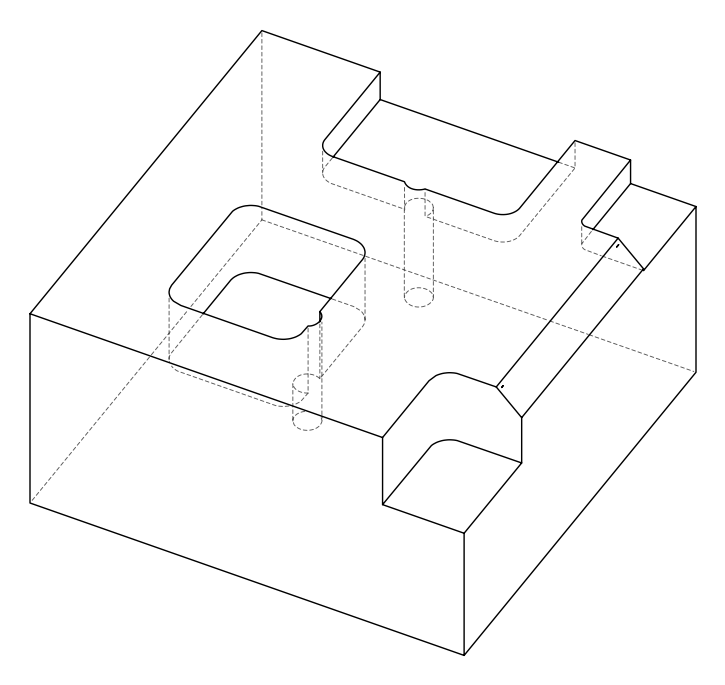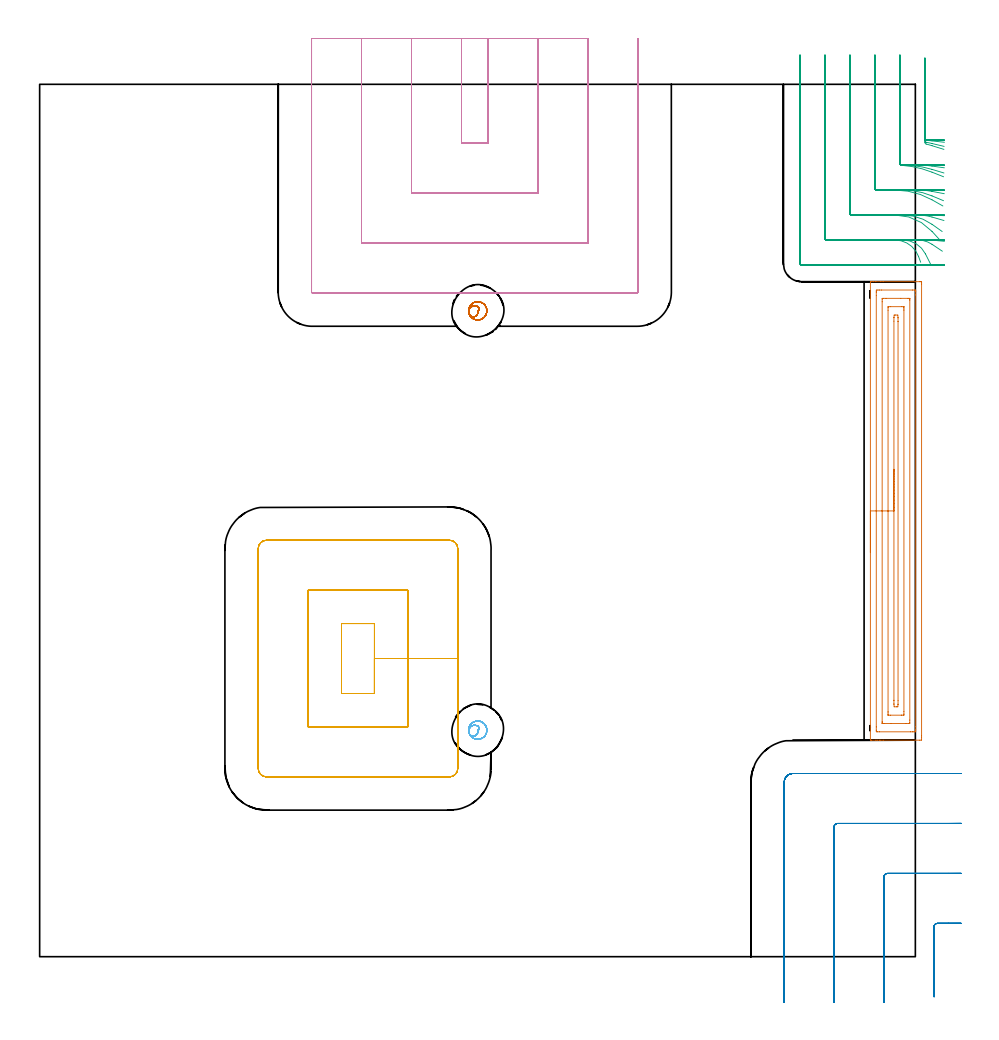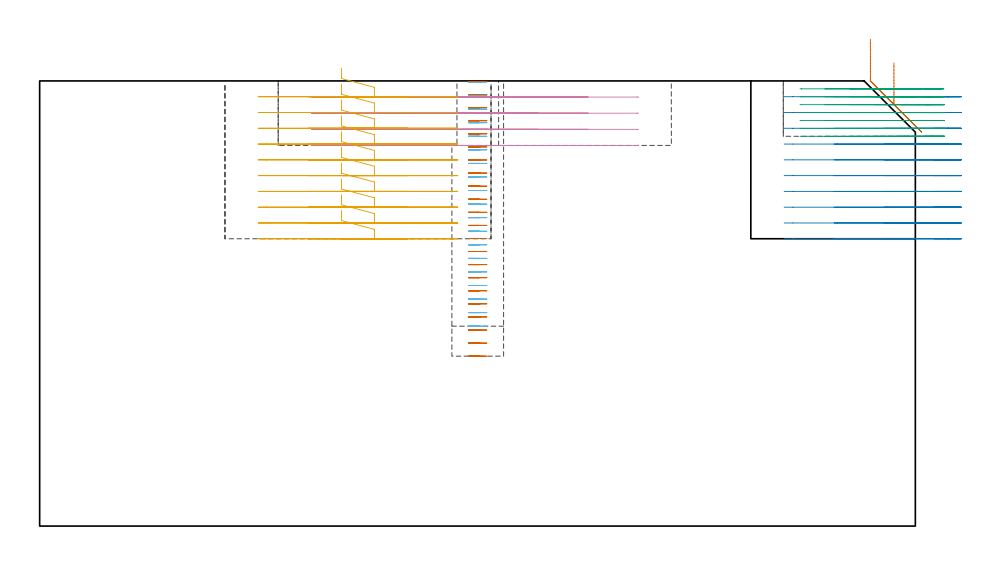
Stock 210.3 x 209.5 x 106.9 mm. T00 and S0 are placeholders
(PLAN: 7 operations, 4 tool changes, 34.6 min)
(1 AREA_MILL | FG_CHAMFER_SURFACE | UGT0205_001 | 4.61 min | 9332 mm3)
(2 MILL_CORNER_NOTCH_RECTANGULAR | CORNER_NOTCH_RECTANGULAR | NXT0201_012 | Follow Part, ap 4, ae 75% | 5.76 min | 76521 mm3)
(3 MILL_CORNER_NOTCH_RECTANGULAR_1 | CORNER_NOTCH_RECTANGULAR_1 | NXT0201_009 | Follow Part, ap 2, ae 75% | 5.39 min | 19426 mm3)
(4 MILL_OPEN_POCKET | POCKET_OPEN | NXT0201_012 | Follow Part, ap 4, ae 75% | 6.36 min | 84574 mm3)
(5 MILL_RECTANGULAR_POCKET | POCKET_RECTANGULAR_STRAIGHT | NXT0201_012 | Follow Part, ap 4, ae 75% | 8.88 min | 173075 mm3)
(6 MILL_BLIND_HOLE_FROM_SOLID_MATERIAL | STEP1POCKET | NXT0201_009 | Spiral | 1.69 min | 3384 mm3)
(7 MILL_BLIND_HOLE_FROM_SOLID_MATERIAL_1 | STEP1POCKET_1 | NXT0201_009 | Spiral | 1.96 min | 6377 mm3)
(TOOL UGT0205_001 | Chamfer Mill 20 x 3 x 45 deg. | D20 FL50 Z2)
(TOOL NXT0201_012 | ENDMILL 16mm [2P460-1600-NA 1630] | D16 FL38 Z6)
(TOOL NXT0201_009 | ENDMILL 8mm [2P460-0800-NA 1630] | D8 FL26 Z6)
(OP 1 AREA_MILL)
G17 G21 G94 G90
T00 M6
G54
G17 G0 G90 X199.5 Y97.05 S1061 M3
G43 Z116.9 H0
G94 G1 Y97.088 Z116.028 F250.
Y97.202 Z115.163
Y97.391 Z114.312
Y97.653 Z113.48
Y97.987 Z112.674
Y98.39 Z111.9
Y98.858 Z111.164
Y99.39 Z110.472
Y99.979 Z109.829
Y100.622 Z109.239
Y101.314 Z108.708
Y102.05 Z108.24
Y102.824 Z107.837
Y103.63 Z107.503
Y104.462 Z107.241
Y105.313 Z107.052
Y106.178 Z106.938
Y107.05 Z106.9
Y161.94
X199.506 Y162.09 Z106.893
X199.809 Y162.1 Z106.59
X200.179 Z106.22
X200.81 Z105.584
X202.006 Z104.391
X202.57 Z103.824
X211.37 Z95.028
X211.655 Y162.097 Z94.743
X211.792 Y162.09 Z94.605
X211.799 Y161.951 Z94.599
X211.8 Y161.494 Z94.6
Y53.062
X211.799 Y52.606 Z94.601
X211.795 Y52.175 Z94.603
X211.792 Y52.01 Z94.606
X211.37 Y52. Z95.028
X202.57 Z103.824
X202.006 Z104.391
X201.69 Z104.706
X201.126 Z105.27
X200.81 Z105.584
X199.808 Z106.591
X199.506 Y52.01 Z106.893
X199.5 Y52.16 Z106.9
Y107.05
X200.914 Z105.486
Y158.816
X200.915 Y159.602 Z105.485
X200.917 Y159.709 Z105.483
X200.926 Y160.09 Z105.474
X201.307 Y160.098 Z105.093
X201.69 Y160.099 Z104.71
X202.184 Y160.1 Z104.216
X209.61 Y160.099 Z96.79
X210.107 Y160.097 Z96.293
X210.298 Y160.09 Z96.102
X210.379 Y160.063 Z96.021
X210.384 Y159.816 Z96.016
X210.385 Y159.709 Z96.015
X210.386 Y158.921 Z96.014
Y55.284
X210.385 Y54.498 Z96.015
X210.383 Y54.391 Z96.017
X210.375 Y54.01 Z96.025
X209.993 Y54.002 Z96.407
X209.61 Y54.001 Z96.79
X209.116 Y54. Z97.284
X201.69 Y54.001 Z104.71
X201.193 Y54.003 Z105.207
X201.002 Y54.01 Z105.398
X200.921 Y54.037 Z105.479
X200.916 Y54.284 Z105.484
X200.915 Y54.391 Z105.485
X200.914 Y55.178 Z105.486
Y107.05
X202.328 Z104.072
X202.329 Y157.276 Z104.071
X202.334 Y157.924 Z104.066
X202.335 Y158.045 Z104.065
X202.344 Y158.091 Z104.056
X202.4 Y158.096 Z104.
X202.57 Y158.098 Z103.83
X203.276 Y158.1 Z103.124
X206.796 Z99.604
X208.556 Z97.844
X208.73 Y158.098 Z97.67
X208.904 Y158.094 Z97.496
X208.952 Y158.09 Z97.448
X208.965 Y158.084 Z97.435
X208.967 Y158.069 Z97.433
X208.97 Y158.005 Z97.43
X208.971 Y157.924 Z97.429
X208.972 Y157.678 Z97.428
X208.971 Y56.824 Z97.429
X208.966 Y56.176 Z97.434
X208.965 Y56.055 Z97.435
X208.956 Y56.009 Z97.444
X208.9 Y56.004 Z97.5
X208.73 Y56.002 Z97.67
X208.024 Y56. Z98.376
X204.504 Z101.896
X202.744 Z103.656
X202.57 Y56.002 Z103.83
X202.397 Y56.006 Z104.003
X202.348 Y56.01 Z104.052
X202.335 Y56.016 Z104.065
X202.333 Y56.03 Z104.067
X202.33 Y56.095 Z104.07
X202.329 Y56.176 Z104.071
Y56.422
X202.328 Y107.05 Z104.072
X203.743 Z102.657
Y155.246
X203.747 Y155.838 Z102.653
X203.75 Y156.039 Z102.65
X203.757 Y156.09 Z102.643
X203.804 Y156.093 Z102.596
X203.909 Y156.096 Z102.491
X204.33 Y156.1 Z102.07
X204.368 Z102.032
X207.008 Z99.392
X207.394 Y156.098 Z99.006
X207.491 Y156.095 Z98.909
X207.538 Y156.09 Z98.862
X207.551 Y156.086 Z98.849
X207.552 Y156.071 Z98.848
X207.555 Y155.975 Z98.845
X207.557 Y155.543 Z98.843
Y155.246
Y58.854
X207.554 Y58.262 Z98.846
X207.55 Y58.061 Z98.85
X207.543 Y58.01 Z98.857
X207.496 Y58.007 Z98.904
X207.391 Y58.004 Z99.009
X206.97 Y58. Z99.43
X206.932 Z99.468
X204.292 Z102.108
X203.906 Y58.002 Z102.494
X203.809 Y58.005 Z102.591
X203.762 Y58.01 Z102.638
X203.749 Y58.014 Z102.651
X203.748 Y58.029 Z102.652
X203.745 Y58.125 Z102.655
X203.743 Y58.557 Z102.657
Y58.854
Y107.05
X205.157 Z101.243
Y152.622
X205.16 Y153.461 Z101.24
X205.162 Y153.51 Z101.238
X205.21 Y154.09 Z101.19
X205.465 Y154.095 Z100.935
X206.09 Y154.09 Z100.31
X206.138 Y153.461 Z100.262
X206.141 Y153.41 Z100.259
X206.143 Y152.568 Z100.257
Y152.514
Y61.478
X206.14 Y60.639 Z100.26
X206.138 Y60.59 Z100.262
X206.09 Y60.01 Z100.31
X205.835 Y60.005 Z100.565
X205.21 Y60.01 Z101.19
X205.162 Y60.639 Z101.238
X205.16 Y60.69 Z101.24
X205.157 Y61.532 Z101.243
Y61.585
Y107.05
Y107.922 Z101.281
Y108.786 Z101.395
Y109.638 Z101.584
Y110.47 Z101.846
Y111.276 Z102.18
Y112.05 Z102.583
Y112.786 Z103.052
Y113.478 Z103.583
Y114.121 Z104.172
Y114.71 Z104.815
Y115.241 Z105.507
Y115.71 Z106.243
Y116.113 Z107.017
Y116.447 Z107.823
Y116.709 Z108.655
Y116.898 Z109.507
Y117.012 Z110.372
Y117.05 Z111.243
G0 Z116.9
M5
M2
(OP 2 MILL_CORNER_NOTCH_RECTANGULAR)
G17 G21 G94 G90
T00 M6
G54
G17 G0 G90 X221.3 Y8.019 S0 M3
G43 Z116.9 H1
Z103.11
G94 G1 X218.3 Y8.001 F250.
X218.075 Y8. F500.
X215.596
G3 X214.8 Y7.204 R0.8
G1 Y-6.614
Y-9.614 F250.
G0 Z116.9
X221.3 Y20.029
Z103.11
G1 X218.3 Y20.001
G2 X218.075 Y20. R24. F500.
G1 X203.597
G3 X202.8 Y19.203 R0.8
G1 Y-8.
Y-11. F250.
G0 Z116.9
X221.299 Y32.058
Z103.11
G1 X218.3 Y32.002
G2 X218.075 Y32. R12. F500.
G1 X191.597
G3 X190.8 Y31.203 R0.8
G1 Y-8.
Y-11. F250.
G0 Z116.9
X221.075 Y44.
Z103.11
G1 X218.075
X180.9 F500.
G3 X178.8 Y41.9 R2.1
G1 Y-8.
Y-11. F250.
G0 Z116.9
X221.3 Y8.
Z99.32
G1 X218.3
X215.596 F500.
G3 X214.8 Y7.204 R0.8
G1 Y-6.614
Y-9.614 F250.
G0 Z116.9
X221.3 Y20.
Z99.32
G1 X218.3
X203.597 F500.
G3 X202.8 Y19.203 R0.8
G1 Y-8.
Y-11. F250.
G0 Z116.9
X221.3 Y32.
Z99.32
G1 X218.3
X191.597 F500.
G3 X190.8 Y31.203 R0.8
G1 Y-8.
Y-11. F250.
G0 Z116.9
X221.3 Y44.
Z99.32
G1 X218.3
X180.9 F500.
G3 X178.8 Y41.9 R2.1
G1 Y-8.
Y-11. F250.
G0 Z116.9
X221.3 Y8.
Z95.53
G1 X218.3
X215.596 F500.
G3 X214.8 Y7.204 R0.8
G1 Y-6.614
Y-9.614 F250.
G0 Z116.9
X221.3 Y20.
Z95.53
G1 X218.3
X203.597 F500.
G3 X202.8 Y19.203 R0.8
G1 Y-8.
Y-11. F250.
G0 Z116.9
X221.3 Y32.
Z95.53
G1 X218.3
X191.597 F500.
G3 X190.8 Y31.203 R0.8
G1 Y-8.
Y-11. F250.
G0 Z116.9
X221.3 Y44.
Z95.53
G1 X218.3
X180.9 F500.
G3 X178.8 Y41.9 R2.1
G1 Y-8.
Y-11. F250.
G0 Z116.9
X221.3 Y8.
Z91.74
G1 X218.3
X215.596 F500.
G3 X214.8 Y7.204 R0.8
G1 Y-6.614
Y-9.614 F250.
G0 Z116.9
X221.3 Y20.
Z91.74
G1 X218.3
X203.597 F500.
G3 X202.8 Y19.203 R0.8
G1 Y-8.
Y-11. F250.
G0 Z116.9
X221.3 Y32.
Z91.74
G1 X218.3
X191.597 F500.
G3 X190.8 Y31.203 R0.8
G1 Y-8.
Y-11. F250.
G0 Z116.9
X221.3 Y44.
Z91.74
G1 X218.3
X180.9 F500.
G3 X178.8 Y41.9 R2.1
G1 Y-8.
Y-11. F250.
G0 Z116.9
X221.3 Y8.
Z87.95
G1 X218.3
X215.596 F500.
G3 X214.8 Y7.204 R0.8
G1 Y-6.614
Y-9.614 F250.
G0 Z116.9
X221.3 Y20.
Z87.95
G1 X218.3
X203.597 F500.
G3 X202.8 Y19.203 R0.8
G1 Y-8.
Y-11. F250.
G0 Z116.9
X221.3 Y32.
Z87.95
G1 X218.3
X191.597 F500.
G3 X190.8 Y31.203 R0.8
G1 Y-8.
Y-11. F250.
G0 Z116.9
X221.3 Y44.
Z87.95
G1 X218.3
X180.9 F500.
G3 X178.8 Y41.9 R2.1
G1 Y-8.
Y-11. F250.
G0 Z116.9
X221.3 Y8.
Z84.16
G1 X218.3
X215.596 F500.
G3 X214.8 Y7.204 R0.8
G1 Y-6.614
Y-9.614 F250.
G0 Z116.9
X221.3 Y20.
Z84.16
G1 X218.3
X203.597 F500.
G3 X202.8 Y19.203 R0.8
G1 Y-8.
Y-11. F250.
G0 Z116.9
X221.3 Y32.
Z84.16
G1 X218.3
X191.597 F500.
G3 X190.8 Y31.203 R0.8
G1 Y-8.
Y-11. F250.
G0 Z116.9
X221.3 Y44.
Z84.16
G1 X218.3
X180.9 F500.
G3 X178.8 Y41.9 R2.1
G1 Y-8.
Y-11. F250.
G0 Z116.9
X221.3 Y8.
Z80.37
G1 X218.3
X215.596 F500.
G3 X214.8 Y7.204 R0.8
G1 Y-6.614
Y-9.614 F250.
G0 Z116.9
X221.3 Y20.
Z80.37
G1 X218.3
X203.597 F500.
G3 X202.8 Y19.203 R0.8
G1 Y-8.
Y-11. F250.
G0 Z116.9
X221.3 Y32.
Z80.37
G1 X218.3
X191.597 F500.
G3 X190.8 Y31.203 R0.8
G1 Y-8.
Y-11. F250.
G0 Z116.9
X221.3 Y44.
Z80.37
G1 X218.3
X180.9 F500.
G3 X178.8 Y41.9 R2.1
G1 Y-8.
Y-11. F250.
G0 Z116.9
X221.3 Y8.
Z76.58
G1 X218.3
X215.596 F500.
G3 X214.8 Y7.204 R0.8
G1 Y-6.614
Y-9.614 F250.
G0 Z116.9
X221.3 Y20.
Z76.58
G1 X218.3
X203.597 F500.
G3 X202.8 Y19.203 R0.8
G1 Y-8.
Y-11. F250.
G0 Z116.9
X221.3 Y32.
Z76.58
G1 X218.3
X191.597 F500.
G3 X190.8 Y31.203 R0.8
G1 Y-8.
Y-11. F250.
G0 Z116.9
X221.3 Y44.
Z76.58
G1 X218.3
X180.9 F500.
G3 X178.8 Y41.9 R2.1
G1 Y-8.
Y-11. F250.
G0 Z116.9
X221.3 Y8.
Z72.79
G1 X218.3
X215.596 F500.
G3 X214.8 Y7.204 R0.8
G1 Y-6.614
Y-9.614 F250.
G0 Z116.9
X221.3 Y20.
Z72.79
G1 X218.3
X203.597 F500.
G3 X202.8 Y19.203 R0.8
G1 Y-8.
Y-11. F250.
G0 Z116.9
X221.3 Y32.
Z72.79
G1 X218.3
X191.597 F500.
G3 X190.8 Y31.203 R0.8
G1 Y-8.
Y-11. F250.
G0 Z116.9
X221.3 Y44.
Z72.79
G1 X218.3
X180.9 F500.
G3 X178.8 Y41.9 R2.1
G1 Y-8.
Y-11. F250.
G0 Z116.9
X221.3 Y8.
Z69.
G1 X218.3
X215.596 F500.
G3 X214.8 Y7.204 R0.8
G1 Y-6.614
Y-9.614 F250.
G0 Z116.9
X221.3 Y20.
Z69.
G1 X218.3
X203.597 F500.
G3 X202.8 Y19.203 R0.8
G1 Y-8.
Y-11. F250.
G0 Z116.9
X221.3 Y32.
Z69.
G1 X218.3
X191.597 F500.
G3 X190.8 Y31.203 R0.8
G1 Y-8.
Y-11. F250.
G0 Z116.9
X221.3 Y44.
Z69.
G1 X218.3
X180.9 F500.
G3 X178.8 Y41.9 R2.1
G1 Y-8.
Y-11. F250.
G0 Z116.9
M5
M2
(OP 3 MILL_CORNER_NOTCH_RECTANGULAR_1)
G17 G21 G94 G90
T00 M6
G54
G17 G0 G90 X212.6 Y215.773 S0 M3
G43 Z116.9 H1
Z105.
G94 G1 Y212.773 F250.
Y195.54 F500.
G3 X212.898 Y195.156 R0.4
G2 X214.3 Y194.759 R30.
G1 X217.166 Y193.872 F250.
G0 Z116.9
X206.6 Y216.5
Z105.
G1 Y213.5
Y190.447 F500.
G3 X206.972 Y190.05 R0.4
G2 X214.3 Y188.401 R24.
G1 X217.088 Y187.292 F250.
G0 Z116.9
X200.6 Y216.5
Z105.
G1 Y213.5
Y184.498 F500.
G3 X200.998 Y184.1 R0.4
G1 X205.431
G2 X214.3 Y181.763 R18.
G1 X216.911 Y180.285 F250.
G0 Z116.9
X194.6 Y216.5
Z105.
G1 Y213.5
Y178.498 F500.
G3 X194.998 Y178.1 R0.4
G1 X205.431
G2 X214.3 Y174.183 R12.
G1 X216.321 Y171.966 F250.
G0 Z116.9
X188.6 Y216.5
Z105.
G1 Y213.5
Y172.498 F500.
G3 X188.998 Y172.1 R0.4
G1 X205.431
G2 X211.061 Y168.173 R6.
G1 X211.58 Y166.765 F250.
G0 Z116.9
X182.6 Y216.5
Z105.
G1 Y213.5
Y166.5 F500.
G3 X183. Y166.1 R0.4
G1 X205.431
X208.431 F250.
G0 Z116.9
X212.6 Y215.773
Z103.1
G1 Y212.773
Y195.968 F500.
G3 X212.923 Y195.578 R0.4
G2 X214.3 Y195.284 R30.
G1 X217.218 Y194.59 F250.
G0 Z116.9
X206.6 Y216.5
Z103.1
G1 Y213.5
Y190.497 F500.
G3 X206.997 Y190.1 R0.4
G1 X207.352
G2 X214.3 Y189.072 R24.
G1 X217.172 Y188.204 F250.
G0 Z116.9
X200.6 Y216.5
Z103.1
G1 Y213.5
Y184.498 F500.
G3 X200.998 Y184.1 R0.4
G1 X207.352
G2 X214.3 Y182.705 R18.
G1 X217.068 Y181.547 F250.
G0 Z116.9
X194.6 Y216.5
Z103.1
G1 Y213.5
Y178.498 F500.
G3 X194.998 Y178.1 R0.4
G1 X207.352
G2 X214.3 Y175.884 R12.
G1 X216.746 Y174.147 F250.
G0 Z116.9
X188.6 Y216.5
Z103.1
G1 Y213.5
Y172.498 F500.
G3 X188.998 Y172.1 R0.4
G1 X207.352
G2 X212.714 Y168.792 R6.
G1 X214.06 Y166.111 F250.
G0 Z116.9
X182.6 Y216.5
Z103.1
G1 Y213.5
Y166.5 F500.
G3 X183. Y166.1 R0.4
G1 X207.352
X210.352 F250.
G0 Z116.9
X212.6 Y215.773
Z101.2
G1 Y212.773
Y196.429 F500.
G3 X212.97 Y196.032 R0.4
G2 X214.3 Y195.913 R30.
G1 X217.281 Y195.579 F250.
G0 Z116.9
X206.6 Y216.5
Z101.2
G1 Y213.5
Y190.497 F500.
G3 X206.997 Y190.1 R0.4
G1 X210.958
G2 X214.3 Y189.866 R24.
G1 X217.271 Y189.448 F250.
G0 Z116.9
X200.6 Y216.5
Z101.2
G1 Y213.5
Y184.498 F500.
G3 X200.998 Y184.1 R0.4
G1 X210.958
G2 X214.3 Y183.787 R18.
G1 X217.248 Y183.23 F250.
G0 Z116.9
X194.6 Y216.5
Z101.2
G1 Y213.5
Y178.498 F500.
G3 X194.998 Y178.1 R0.4
G1 X210.958
G2 X214.3 Y177.625 R12.
G1 X217.181 Y176.79 F250.
G0 Z116.9
X188.6 Y216.5
Z101.2
G1 Y213.5
Y172.498 F500.
G3 X188.998 Y172.1 R0.4
G1 X210.958
G2 X214.3 Y171.083 R6.
G1 X216.792 Y169.412 F250.
G0 Z116.9
X182.6 Y216.5
Z101.2
G1 Y213.5
Y166.5 F500.
G3 X183. Y166.1 R0.4
G1 X210.958
X213.958 F250.
G0 Z116.9
X212.6 Y215.773
Z99.3
G1 Y212.773
Y196.497 F500.
G3 X212.997 Y196.1 R0.4
G1 X213.756
G2 X214.3 Y196.095 R30.
G1 X217.3 Y196.041 F250.
G0 Z116.9
X206.6 Y216.5
Z99.3
G1 Y213.5
Y190.497 F500.
G3 X206.997 Y190.1 R0.4
G1 X213.756
G2 X214.3 Y190.094 R24.
G1 X217.299 Y190.026 F250.
G0 Z116.9
X200.6 Y216.5
Z99.3
G1 Y213.5
Y184.498 F500.
G3 X200.998 Y184.1 R0.4
G1 X213.756
G2 X214.3 Y184.092 R18.
G1 X217.299 Y184.001 F250.
G0 Z116.9
X194.6 Y216.5
Z99.3
G1 Y213.5
Y178.498 F500.
G3 X194.998 Y178.1 R0.4
G1 X213.756
G2 X214.3 Y178.088 R12.
G1 X217.297 Y177.952 F250.
G0 Z116.9
X188.6 Y216.5
Z99.3
G1 Y213.5
Y172.498 F500.
G3 X188.998 Y172.1 R0.4
G1 X213.756
G2 X214.3 Y172.075 R6.
G1 X217.288 Y171.803 F250.
G0 Z116.9
X182.6 Y216.5
Z99.3
G1 Y213.5
Y166.5 F500.
G3 X183. Y166.1 R0.4
G1 X213.756
X216.756 F250.
G0 Z116.9
X212.6 Y215.773
Z97.4
G1 Y212.773
Y196.497 F500.
G3 X212.997 Y196.1 R0.4
G1 X214.3
X217.3 F250.
G0 Z116.9
X206.6 Y216.5
Z97.4
G1 Y213.5
Y190.497 F500.
G3 X206.997 Y190.1 R0.4
G1 X214.3
X217.3 F250.
G0 Z116.9
X200.6 Y216.5
Z97.4
G1 Y213.5
Y184.498 F500.
G3 X200.998 Y184.1 R0.4
G1 X214.3
X217.3 F250.
G0 Z116.9
X194.6 Y216.5
Z97.4
G1 Y213.5
Y178.498 F500.
G3 X194.998 Y178.1 R0.4
G1 X214.3
X217.3 F250.
G0 Z116.9
X188.6 Y216.5
Z97.4
G1 Y213.5
Y172.498 F500.
G3 X188.998 Y172.1 R0.4
G1 X214.3
X217.3 F250.
G0 Z116.9
X182.6 Y216.5
Z97.4
G1 Y213.5
Y166.5 F500.
G3 X183. Y166.1 R0.4
G1 X214.3
X217.3 F250.
G0 Z116.9
X212.6 Y215.773
Z95.5
G1 Y212.773
Y196.497 F500.
G3 X212.997 Y196.1 R0.4
G1 X214.3
X217.3 F250.
G0 Z116.9
X206.6 Y216.5
Z95.5
G1 Y213.5
Y190.497 F500.
G3 X206.997 Y190.1 R0.4
G1 X214.3
X217.3 F250.
G0 Z116.9
X200.6 Y216.5
Z95.5
G1 Y213.5
Y184.498 F500.
G3 X200.998 Y184.1 R0.4
G1 X214.3
X217.3 F250.
G0 Z116.9
X194.6 Y216.5
Z95.5
G1 Y213.5
Y178.498 F500.
G3 X194.998 Y178.1 R0.4
G1 X214.3
X217.3 F250.
G0 Z116.9
X188.6 Y216.5
Z95.5
G1 Y213.5
Y172.498 F500.
G3 X188.998 Y172.1 R0.4
G1 X214.3
X217.3 F250.
G0 Z116.9
X182.6 Y216.5
Z95.5
G1 Y213.5
Y166.5 F500.
G3 X183. Y166.1 R0.4
G1 X214.3
X217.3 F250.
G0 Z116.9
X212.6 Y215.773
Z93.6
G1 Y212.773
Y196.497 F500.
G3 X212.997 Y196.1 R0.4
G1 X214.3
X217.3 F250.
G0 Z116.9
X206.6 Y216.5
Z93.6
G1 Y213.5
Y190.497 F500.
G3 X206.997 Y190.1 R0.4
G1 X214.3
X217.3 F250.
G0 Z116.9
X200.6 Y216.5
Z93.6
G1 Y213.5
Y184.498 F500.
G3 X200.998 Y184.1 R0.4
G1 X214.3
X217.3 F250.
G0 Z116.9
X194.6 Y216.5
Z93.6
G1 Y213.5
Y178.498 F500.
G3 X194.998 Y178.1 R0.4
G1 X214.3
X217.3 F250.
G0 Z116.9
X188.6 Y216.5
Z93.6
G1 Y213.5
Y172.498 F500.
G3 X188.998 Y172.1 R0.4
G1 X214.3
X217.3 F250.
G0 Z116.9
X182.6 Y216.5
Z93.6
G1 Y213.5
Y166.5 F500.
G3 X183. Y166.1 R0.4
G1 X214.3
X217.3 F250.
G0 Z116.9
M5
M2
(OP 4 MILL_OPEN_POCKET)
G17 G21 G94 G90
T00 M6
G54
G17 G0 G90 X101.3 Y220.5 S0 M3
G43 Z116.9 H1
Z103.025
G94 G1 Y217.5 F250.
Y195.4 F500.
X107.7
Y217.5
Y220.5 F250.
X89.3
Y217.5
Y183.4 F500.
X119.7
Y217.5
Y220.5 F250.
X77.3
Y217.5
Y171.4 F500.
X131.7
Y217.5
Y220.5 F250.
X65.3
Y217.5
Y159.6 F500.
G3 X65.5 Y159.4 R0.2
G1 X143.5
G3 X143.7 Y159.6 R0.2
G1 Y217.5
Y220.5 F250.
G0 X101.3 Z99.15
G1 Y217.5
Y195.4 F500.
X107.7
Y217.5
Y220.5 F250.
X89.3
Y217.5
Y183.4 F500.
X119.7
Y217.5
Y220.5 F250.
X77.3
Y217.5
Y171.4 F500.
X131.7
Y217.5
Y220.5 F250.
X65.3
Y217.5
Y159.6 F500.
G3 X65.5 Y159.4 R0.2
G1 X143.5
G3 X143.7 Y159.6 R0.2
G1 Y217.5
Y220.5 F250.
G0 X101.3 Z95.275
G1 Y217.5
Y195.4 F500.
X107.7
Y217.5
Y220.5 F250.
X89.3
Y217.5
Y183.4 F500.
X119.7
Y217.5
Y220.5 F250.
X77.3
Y217.5
Y171.4 F500.
X131.7
Y217.5
Y220.5 F250.
X65.3
Y217.5
Y159.6 F500.
G3 X65.5 Y159.4 R0.2
G1 X143.5
G3 X143.7 Y159.6 R0.2
G1 Y217.5
Y220.5 F250.
G0 X101.3 Z91.4
G1 Y217.5
Y195.4 F500.
X107.7
Y217.5
Y220.5 F250.
X89.3
Y217.5
Y183.4 F500.
X119.7
Y217.5
Y220.5 F250.
X77.3
Y217.5
Y171.4 F500.
X131.7
Y217.5
Y220.5 F250.
X65.3
Y217.5
Y159.6 F500.
G3 X65.5 Y159.4 R0.2
G1 X143.5
G3 X143.7 Y159.6 R0.2
G1 Y217.5
Y220.5 F250.
G0 Z116.9
M5
M2
(OP 5 MILL_RECTANGULAR_POCKET)
G17 G21 G94 G90
T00 M6
G54
G17 G0 G90 X72.5 Y72.241 S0 M3
G43 Z116.9 H1
Z109.9
G94 G1 Y63.2 Z107.477 F250.
X80.4 Z105.361
Y71.6 Z103.11
Y80. F500.
X72.5
Y63.2
X80.4
Y71.6
X88.4
Y88.
X64.5
Y55.2
X88.4
Y71.6
X100.4
Y98.
G3 X98.4 Y100. R2.
G1 X54.5
G3 X52.5 Y98. R2.
G1 Y45.2
G3 X54.5 Y43.2 R2.
G1 X98.4
G3 X100.4 Y45.2 R2.
G1 Y71.6
Y72.6
G0 X72.5 Y72.241 Z106.11
G1 Y63.2 Z103.687 F250.
X80.4 Z101.571
Y71.6 Z99.32
Y80. F500.
X72.5
Y63.2
X80.4
Y71.6
X88.4
Y88.
X64.5
Y55.2
X88.4
Y71.6
X100.4
Y98.
G3 X98.4 Y100. R2.
G1 X54.5
G3 X52.5 Y98. R2.
G1 Y45.2
G3 X54.5 Y43.2 R2.
G1 X98.4
G3 X100.4 Y45.2 R2.
G1 Y71.6
Y72.6
G0 X72.5 Y72.241 Z102.32
G1 Y63.2 Z99.898 F250.
X80.4 Z97.781
Y71.6 Z95.53
Y80. F500.
X72.5
Y63.2
X80.4
Y71.6
X88.4
Y88.
X64.5
Y55.2
X88.4
Y71.6
X100.4
Y98.
G3 X98.4 Y100. R2.
G1 X54.5
G3 X52.5 Y98. R2.
G1 Y45.2
G3 X54.5 Y43.2 R2.
G1 X98.4
G3 X100.4 Y45.2 R2.
G1 Y71.6
Y72.6
G0 X72.5 Y72.241 Z98.53
G1 Y63.2 Z96.108 F250.
X80.4 Z93.991
Y71.6 Z91.74
Y80. F500.
X72.5
Y63.2
X80.4
Y71.6
X88.4
Y88.
X64.5
Y55.2
X88.4
Y71.6
X100.4
Y98.
G3 X98.4 Y100. R2.
G1 X54.5
G3 X52.5 Y98. R2.
G1 Y45.2
G3 X54.5 Y43.2 R2.
G1 X98.4
G3 X100.4 Y45.2 R2.
G1 Y71.6
Y72.6
G0 X72.5 Y72.241 Z94.74
G1 Y63.2 Z92.318 F250.
X80.4 Z90.201
Y71.6 Z87.95
Y80. F500.
X72.5
Y63.2
X80.4
Y71.6
X88.4
Y88.
X64.5
Y55.2
X88.4
Y71.6
X100.4
Y98.
G3 X98.4 Y100. R2.
G1 X54.5
G3 X52.5 Y98. R2.
G1 Y45.2
G3 X54.5 Y43.2 R2.
G1 X98.4
G3 X100.4 Y45.2 R2.
G1 Y71.6
Y72.6
G0 X72.5 Y72.241 Z90.95
G1 Y63.2 Z88.528 F250.
X80.4 Z86.411
Y71.6 Z84.16
Y80. F500.
X72.5
Y63.2
X80.4
Y71.6
X88.4
Y88.
X64.5
Y55.2
X88.4
Y71.6
X100.4
Y98.
G3 X98.4 Y100. R2.
G1 X54.5
G3 X52.5 Y98. R2.
G1 Y45.2
G3 X54.5 Y43.2 R2.
G1 X98.4
G3 X100.4 Y45.2 R2.
G1 Y71.6
Y72.6
G0 X72.5 Y72.241 Z87.16
G1 Y63.2 Z84.738 F250.
X80.4 Z82.621
Y71.6 Z80.37
Y80. F500.
X72.5
Y63.2
X80.4
Y71.6
X88.4
Y88.
X64.5
Y55.2
X88.4
Y71.6
X100.4
Y98.
G3 X98.4 Y100. R2.
G1 X54.5
G3 X52.5 Y98. R2.
G1 Y45.2
G3 X54.5 Y43.2 R2.
G1 X98.4
G3 X100.4 Y45.2 R2.
G1 Y71.6
Y72.6
G0 X72.5 Y72.241 Z83.37
G1 Y63.2 Z80.948 F250.
X80.4 Z78.831
Y71.6 Z76.58
Y80. F500.
X72.5
Y63.2
X80.4
Y71.6
X88.4
Y88.
X64.5
Y55.2
X88.4
Y71.6
X100.4
Y98.
G3 X98.4 Y100. R2.
G1 X54.5
G3 X52.5 Y98. R2.
G1 Y45.2
G3 X54.5 Y43.2 R2.
G1 X98.4
G3 X100.4 Y45.2 R2.
G1 Y71.6
Y72.6
G0 X72.5 Y72.241 Z79.58
G1 Y63.2 Z77.158 F250.
X80.4 Z75.041
Y71.6 Z72.79
Y80. F500.
X72.5
Y63.2
X80.4
Y71.6
X88.4
Y88.
X64.5
Y55.2
X88.4
Y71.6
X100.4
Y98.
G3 X98.4 Y100. R2.
G1 X54.5
G3 X52.5 Y98. R2.
G1 Y45.2
G3 X54.5 Y43.2 R2.
G1 X98.4
G3 X100.4 Y45.2 R2.
G1 Y71.6
Y72.6
G0 X72.5 Y72.241 Z75.79
G1 Y63.2 Z73.368 F250.
X80.4 Z71.251
Y71.6 Z69.
Y80. F500.
X72.5
Y63.2
X80.4
Y71.6
X88.4
Y88.
X64.5
Y55.2
X88.4
Y71.6
X100.4
Y98.
G3 X98.4 Y100. R2.
G1 X54.5
G3 X52.5 Y98. R2.
G1 Y45.2
G3 X54.5 Y43.2 R2.
G1 X98.4
G3 X100.4 Y45.2 R2.
G1 Y71.6
Y72.6
G0 Z116.9
M5
M2
(OP 6 MILL_BLIND_HOLE_FROM_SOLID_MATERIAL)
G17 G21 G94 G90
T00 M6
G54
G17 G0 G90 X105.2 Y54.4 S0 M3
G43 Z116.9 H1
Z106.642
G94 G3 X105.563 Y54.825 R0.368 F250.
X105.028 Y55.486 R0.852
X103.494 Y55.195 R1.48
X103.108 Y53.72 R1.411
X105.88 Y52.308 R2.2
X103.108 Y53.72 R-2.2
X104.494 Y53.014 R1.1
X105.2 Y54.4 R1.1
G0 Z103.384
G3 X105.563 Y54.825 R0.368
X105.028 Y55.486 R0.852
X103.494 Y55.195 R1.48
X103.108 Y53.72 R1.411
X105.88 Y52.308 R2.2
X103.108 Y53.72 R-2.2
X104.494 Y53.014 R1.1
X105.2 Y54.4 R1.1
G0 Z100.126
G3 X105.563 Y54.825 R0.368
X105.028 Y55.486 R0.852
X103.494 Y55.195 R1.48
X103.108 Y53.72 R1.411
X105.88 Y52.308 R2.2
X103.108 Y53.72 R-2.2
X104.494 Y53.014 R1.1
X105.2 Y54.4 R1.1
G0 Z96.868
G3 X105.563 Y54.825 R0.368
X105.028 Y55.486 R0.852
X103.494 Y55.195 R1.48
X103.108 Y53.72 R1.411
X105.88 Y52.308 R2.2
X103.108 Y53.72 R-2.2
X104.494 Y53.014 R1.1
X105.2 Y54.4 R1.1
G0 Z93.611
G3 X105.563 Y54.825 R0.368
X105.028 Y55.486 R0.852
X103.494 Y55.195 R1.48
X103.108 Y53.72 R1.411
X105.88 Y52.308 R2.2
X103.108 Y53.72 R-2.2
X104.494 Y53.014 R1.1
X105.2 Y54.4 R1.1
G0 Z90.353
G3 X105.563 Y54.825 R0.368
X105.028 Y55.486 R0.852
X103.494 Y55.195 R1.48
X103.108 Y53.72 R1.411
X105.88 Y52.308 R2.2
X103.108 Y53.72 R-2.2
X104.494 Y53.014 R1.1
X105.2 Y54.4 R1.1
G0 Z87.095
G3 X105.563 Y54.825 R0.368
X105.028 Y55.486 R0.852
X103.494 Y55.195 R1.48
X103.108 Y53.72 R1.411
X105.88 Y52.308 R2.2
X103.108 Y53.72 R-2.2
X104.494 Y53.014 R1.1
X105.2 Y54.4 R1.1
G0 Z83.837
G3 X105.563 Y54.825 R0.368
X105.028 Y55.486 R0.852
X103.494 Y55.195 R1.48
X103.108 Y53.72 R1.411
X105.88 Y52.308 R2.2
X103.108 Y53.72 R-2.2
X104.494 Y53.014 R1.1
X105.2 Y54.4 R1.1
G0 Z80.579
G3 X105.563 Y54.825 R0.368
X105.028 Y55.486 R0.852
X103.494 Y55.195 R1.48
X103.108 Y53.72 R1.411
X105.88 Y52.308 R2.2
X103.108 Y53.72 R-2.2
X104.494 Y53.014 R1.1
X105.2 Y54.4 R1.1
G0 Z77.321
G3 X105.563 Y54.825 R0.368
X105.028 Y55.486 R0.852
X103.494 Y55.195 R1.48
X103.108 Y53.72 R1.411
X105.88 Y52.308 R2.2
X103.108 Y53.72 R-2.2
X104.494 Y53.014 R1.1
X105.2 Y54.4 R1.1
G0 Z74.063
G3 X105.563 Y54.825 R0.368
X105.028 Y55.486 R0.852
X103.494 Y55.195 R1.48
X103.108 Y53.72 R1.411
X105.88 Y52.308 R2.2
X103.108 Y53.72 R-2.2
X104.494 Y53.014 R1.1
X105.2 Y54.4 R1.1
G0 Z70.805
G3 X105.563 Y54.825 R0.368
X105.028 Y55.486 R0.852
X103.494 Y55.195 R1.48
X103.108 Y53.72 R1.411
X105.88 Y52.308 R2.2
X103.108 Y53.72 R-2.2
X104.494 Y53.014 R1.1
X105.2 Y54.4 R1.1
G0 Z67.547
G3 X105.563 Y54.825 R0.368
X105.028 Y55.486 R0.852
X103.494 Y55.195 R1.48
X103.108 Y53.72 R1.411
X105.88 Y52.308 R2.2
X103.108 Y53.72 R-2.2
X104.494 Y53.014 R1.1
X105.2 Y54.4 R1.1
G0 Z64.289
G3 X105.563 Y54.825 R0.368
X105.028 Y55.486 R0.852
X103.494 Y55.195 R1.48
X103.108 Y53.72 R1.411
X105.88 Y52.308 R2.2
X103.108 Y53.72 R-2.2
X104.494 Y53.014 R1.1
X105.2 Y54.4 R1.1
G0 Z61.032
G3 X105.563 Y54.825 R0.368
X105.028 Y55.486 R0.852
X103.494 Y55.195 R1.48
X103.108 Y53.72 R1.411
X105.88 Y52.308 R2.2
X103.108 Y53.72 R-2.2
X104.494 Y53.014 R1.1
X105.2 Y54.4 R1.1
G0 Z57.774
G3 X105.563 Y54.825 R0.368
X105.028 Y55.486 R0.852
X103.494 Y55.195 R1.48
X103.108 Y53.72 R1.411
X105.88 Y52.308 R2.2
X103.108 Y53.72 R-2.2
X104.494 Y53.014 R1.1
X105.2 Y54.4 R1.1
G0 Z54.516
G3 X105.563 Y54.825 R0.368
X105.028 Y55.486 R0.852
X103.494 Y55.195 R1.48
X103.108 Y53.72 R1.411
X105.88 Y52.308 R2.2
X103.108 Y53.72 R-2.2
X104.494 Y53.014 R1.1
X105.2 Y54.4 R1.1
G0 Z51.258
G3 X105.563 Y54.825 R0.368
X105.028 Y55.486 R0.852
X103.494 Y55.195 R1.48
X103.108 Y53.72 R1.411
X105.88 Y52.308 R2.2
X103.108 Y53.72 R-2.2
X104.494 Y53.014 R1.1
X105.2 Y54.4 R1.1
G0 Z48.
G3 X105.563 Y54.825 R0.368
X105.028 Y55.486 R0.852
X103.494 Y55.195 R1.48
X103.108 Y53.72 R1.411
X105.88 Y52.308 R2.2
X103.108 Y53.72 R-2.2
X104.494 Y53.014 R1.1
X105.2 Y54.4 R1.1
G0 Z116.9
M5
M2
(OP 7 MILL_BLIND_HOLE_FROM_SOLID_MATERIAL_1)
G17 G21 G94 G90
T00 M6
G54
G17 G0 G90 X105.2 Y155.1 S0 M3
G43 Z116.9 H1
Z106.759
G94 G3 X105.563 Y155.525 R0.368 F250.
X105.028 Y156.186 R0.852
X103.494 Y155.895 R1.48
X103.108 Y154.42 R1.411
X105.88 Y153.008 R2.2
X103.108 Y154.42 R-2.2
X104.494 Y153.714 R1.1
X105.2 Y155.1 R1.1
G0 Z103.618
G3 X105.563 Y155.525 R0.368
X105.028 Y156.186 R0.852
X103.494 Y155.895 R1.48
X103.108 Y154.42 R1.411
X105.88 Y153.008 R2.2
X103.108 Y154.42 R-2.2
X104.494 Y153.714 R1.1
X105.2 Y155.1 R1.1
G0 Z100.477
G3 X105.563 Y155.525 R0.368
X105.028 Y156.186 R0.852
X103.494 Y155.895 R1.48
X103.108 Y154.42 R1.411
X105.88 Y153.008 R2.2
X103.108 Y154.42 R-2.2
X104.494 Y153.714 R1.1
X105.2 Y155.1 R1.1
G0 Z97.336
G3 X105.563 Y155.525 R0.368
X105.028 Y156.186 R0.852
X103.494 Y155.895 R1.48
X103.108 Y154.42 R1.411
X105.88 Y153.008 R2.2
X103.108 Y154.42 R-2.2
X104.494 Y153.714 R1.1
X105.2 Y155.1 R1.1
G0 Z94.195
G3 X105.563 Y155.525 R0.368
X105.028 Y156.186 R0.852
X103.494 Y155.895 R1.48
X103.108 Y154.42 R1.411
X105.88 Y153.008 R2.2
X103.108 Y154.42 R-2.2
X104.494 Y153.714 R1.1
X105.2 Y155.1 R1.1
G0 Z91.055
G3 X105.563 Y155.525 R0.368
X105.028 Y156.186 R0.852
X103.494 Y155.895 R1.48
X103.108 Y154.42 R1.411
X105.88 Y153.008 R2.2
X103.108 Y154.42 R-2.2
X104.494 Y153.714 R1.1
X105.2 Y155.1 R1.1
G0 Z87.914
G3 X105.563 Y155.525 R0.368
X105.028 Y156.186 R0.852
X103.494 Y155.895 R1.48
X103.108 Y154.42 R1.411
X105.88 Y153.008 R2.2
X103.108 Y154.42 R-2.2
X104.494 Y153.714 R1.1
X105.2 Y155.1 R1.1
G0 Z84.773
G3 X105.563 Y155.525 R0.368
X105.028 Y156.186 R0.852
X103.494 Y155.895 R1.48
X103.108 Y154.42 R1.411
X105.88 Y153.008 R2.2
X103.108 Y154.42 R-2.2
X104.494 Y153.714 R1.1
X105.2 Y155.1 R1.1
G0 Z81.632
G3 X105.563 Y155.525 R0.368
X105.028 Y156.186 R0.852
X103.494 Y155.895 R1.48
X103.108 Y154.42 R1.411
X105.88 Y153.008 R2.2
X103.108 Y154.42 R-2.2
X104.494 Y153.714 R1.1
X105.2 Y155.1 R1.1
G0 Z78.491
G3 X105.563 Y155.525 R0.368
X105.028 Y156.186 R0.852
X103.494 Y155.895 R1.48
X103.108 Y154.42 R1.411
X105.88 Y153.008 R2.2
X103.108 Y154.42 R-2.2
X104.494 Y153.714 R1.1
X105.2 Y155.1 R1.1
G0 Z75.35
G3 X105.563 Y155.525 R0.368
X105.028 Y156.186 R0.852
X103.494 Y155.895 R1.48
X103.108 Y154.42 R1.411
X105.88 Y153.008 R2.2
X103.108 Y154.42 R-2.2
X104.494 Y153.714 R1.1
X105.2 Y155.1 R1.1
G0 Z72.209
G3 X105.563 Y155.525 R0.368
X105.028 Y156.186 R0.852
X103.494 Y155.895 R1.48
X103.108 Y154.42 R1.411
X105.88 Y153.008 R2.2
X103.108 Y154.42 R-2.2
X104.494 Y153.714 R1.1
X105.2 Y155.1 R1.1
G0 Z69.068
G3 X105.563 Y155.525 R0.368
X105.028 Y156.186 R0.852
X103.494 Y155.895 R1.48
X103.108 Y154.42 R1.411
X105.88 Y153.008 R2.2
X103.108 Y154.42 R-2.2
X104.494 Y153.714 R1.1
X105.2 Y155.1 R1.1
G0 Z65.927
G3 X105.563 Y155.525 R0.368
X105.028 Y156.186 R0.852
X103.494 Y155.895 R1.48
X103.108 Y154.42 R1.411
X105.88 Y153.008 R2.2
X103.108 Y154.42 R-2.2
X104.494 Y153.714 R1.1
X105.2 Y155.1 R1.1
G0 Z62.786
G3 X105.563 Y155.525 R0.368
X105.028 Y156.186 R0.852
X103.494 Y155.895 R1.48
X103.108 Y154.42 R1.411
X105.88 Y153.008 R2.2
X103.108 Y154.42 R-2.2
X104.494 Y153.714 R1.1
X105.2 Y155.1 R1.1
G0 Z59.645
G3 X105.563 Y155.525 R0.368
X105.028 Y156.186 R0.852
X103.494 Y155.895 R1.48
X103.108 Y154.42 R1.411
X105.88 Y153.008 R2.2
X103.108 Y154.42 R-2.2
X104.494 Y153.714 R1.1
X105.2 Y155.1 R1.1
G0 Z56.505
G3 X105.563 Y155.525 R0.368
X105.028 Y156.186 R0.852
X103.494 Y155.895 R1.48
X103.108 Y154.42 R1.411
X105.88 Y153.008 R2.2
X103.108 Y154.42 R-2.2
X104.494 Y153.714 R1.1
X105.2 Y155.1 R1.1
G0 Z53.364
G3 X105.563 Y155.525 R0.368
X105.028 Y156.186 R0.852
X103.494 Y155.895 R1.48
X103.108 Y154.42 R1.411
X105.88 Y153.008 R2.2
X103.108 Y154.42 R-2.2
X104.494 Y153.714 R1.1
X105.2 Y155.1 R1.1
G0 Z50.223
G3 X105.563 Y155.525 R0.368
X105.028 Y156.186 R0.852
X103.494 Y155.895 R1.48
X103.108 Y154.42 R1.411
X105.88 Y153.008 R2.2
X103.108 Y154.42 R-2.2
X104.494 Y153.714 R1.1
X105.2 Y155.1 R1.1
G0 Z47.082
G3 X105.563 Y155.525 R0.368
X105.028 Y156.186 R0.852
X103.494 Y155.895 R1.48
X103.108 Y154.42 R1.411
X105.88 Y153.008 R2.2
X103.108 Y154.42 R-2.2
X104.494 Y153.714 R1.1
X105.2 Y155.1 R1.1
G0 Z43.941
G3 X105.563 Y155.525 R0.368
X105.028 Y156.186 R0.852
X103.494 Y155.895 R1.48
X103.108 Y154.42 R1.411
X105.88 Y153.008 R2.2
X103.108 Y154.42 R-2.2
X104.494 Y153.714 R1.1
X105.2 Y155.1 R1.1
G0 Z40.8
G3 X105.563 Y155.525 R0.368
X105.028 Y156.186 R0.852
X103.494 Y155.895 R1.48
X103.108 Y154.42 R1.411
X105.88 Y153.008 R2.2
X103.108 Y154.42 R-2.2
X104.494 Y153.714 R1.1
X105.2 Y155.1 R1.1
G0 Z116.9
M5
M2
